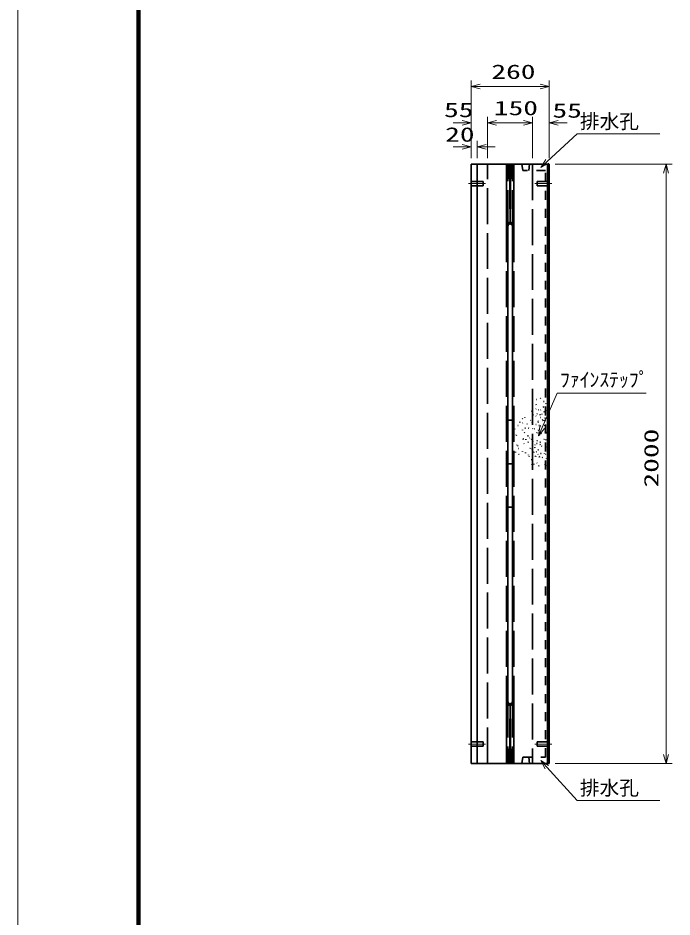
# Model space of a CAD drawing. Units: millimetres on the paper. Extents: x 0 to 841, y 0 to 594.
# Drawn here: x 0 to 109.1, y 279.5 to 429.5 of the extents above; entities that cross this region are included whole.
import ezdxf
from ezdxf.enums import TextEntityAlignment as Align

# ---------------------------------------------------------------- set-up
doc = ezdxf.new("R2010")
doc.units = ezdxf.units.MM
for name, pattern in [('DASHED', [7.5, 6, -1.5]), ('USER1', [18.5, 12, -1.5, 3.5, -1.5]), ('USER2', [3, 1.5, -1.5])]:
    doc.linetypes.add(name, pattern=pattern)
for name, color, linetype, lineweight in [('D-BMK（構造物基準線）', 2, 'USER1', 18), ('D-STR-DIM（寸法）', 7, 'Continuous', 13), ('D-STR-HTXT（WS-旗）', 7, 'Continuous', 13), ('D-STR-HTXT（旗上げ）', 7, 'Continuous', 13), ('D-STR（構造物WS）', 1, 'Continuous', 35), ('D-STR（構造物）', 1, 'Continuous', 35), ('D-TTL-LINE（区切線）', 7, 'Continuous', 18), ('D-TTL（外枠）', 2, 'Continuous', 140)]:
    doc.layers.add(name, color=color, linetype=linetype, lineweight=lineweight)
doc.styles.add('ＭＳ ゴシック', font='')
doc.styles.get('ＭＳ ゴシック').set_extended_font_data('MS Gothic')

# ---------------------------------------------------------------- blocks, each defined once
blk = doc.blocks.new('_Open30')
at = {"color": 7, "linetype": 'Continuous', "lineweight": 13}
for p, q in [((-1, 0.2679), (0, 0)), ((0, 0), (-1, -0.2679)), ((0, 0), (-1, 0))]:
    blk.add_line(p, q, dxfattribs=at)

msp = doc.modelspace()

# ---------------------------------------------------------------- linework, layer by layer
at = {"layer": 'D-BMK（構造物基準線）'}
for p, q in [((75.114, 401.865), (77.963, 401.865)), ((89.038, 401.865), (86.188, 401.865)), ((75.114, 308.365), (77.963, 308.365)), ((89.038, 308.365), (86.188, 308.365))]:
    msp.add_line(p, q, dxfattribs=at)
at = {"layer": 'D-STR-DIM（寸法）'}
for p, q in [((75.576, 413.011), (75.576, 419.062)), ((88.576, 413.011), (88.576, 419.062)), ((77.076, 418.062), (87.076, 418.062)), ((75.576, 406.115), (75.576, 413.011)), ((78.326, 406.166), (78.326, 413.011)), ((78.326, 406.115), (78.326, 413.011)), ((85.826, 406.115), (85.826, 413.011)), ((85.826, 406.151), (85.826, 413.011)), ((88.576, 406.085), (88.576, 413.011)), ((74.076, 412.011), (72.576, 412.011)), ((79.826, 412.011), (81.326, 412.011)), ((79.826, 412.011), (84.326, 412.011)), ((84.326, 412.011), (82.826, 412.011)), ((90.076, 412.011), (91.576, 412.011)), ((89.576, 405.115), (109.079, 405.115)), ((108.079, 306.615), (108.079, 403.615)), ((89.576, 305.115), (109.079, 305.115))]:
    msp.add_line(p, q, dxfattribs=at)
at = {"layer": 'D-STR-HTXT（WS-旗）'}
for points in [[(107.03, 410.161), (93.241, 410.161), (88.283, 405.572)], [(107.03, 298.966), (93.241, 298.966), (88.194, 304.499)]]:
    msp.add_lwpolyline(points, dxfattribs=at)
at = {"layer": 'D-STR-HTXT（旗上げ）'}
for p, q in [((74.076, 407.998), (72.576, 407.998)), ((75.576, 406.115), (75.576, 408.998)), ((76.576, 406.115), (76.576, 408.998)), ((78.076, 407.998), (79.576, 407.998))]:
    msp.add_line(p, q, dxfattribs=at)
msp.add_lwpolyline([(104.748, 366.903), (89.918, 366.903), (87.419, 361.152)], dxfattribs=at)
at = {"layer": 'D-STR（構造物WS）', "linetype": 'USER2'}
for p, q in [((84.193, 404.065), (84.054, 405.115)), ((85.326, 405.115), (85.197, 404.065)), ((88.001, 404.065), (84.193, 404.065)), ((88.001, 306.165), (88.001, 404.065)), ((84.054, 305.115), (84.193, 306.165)), ((84.193, 306.165), (88.001, 306.165)), ((85.326, 305.115), (85.197, 306.165))]:
    msp.add_line(p, q, dxfattribs=at)
at = {"layer": 'D-STR（構造物）'}
for p, q in [((75.576, 305.115), (75.576, 405.115)), ((75.576, 405.115), (88.576, 405.115)), ((76.576, 305.115), (76.576, 405.115)), ((81.451, 394.766), (81.451, 405.115)), ((81.451, 394.766), (81.451, 405.115)), ((81.951, 405.115), (82.076, 395.141)), ((82.201, 405.115), (82.076, 395.141)), ((82.701, 394.766), (82.701, 405.115)), ((88.326, 405.115), (88.326, 305.115)), ((88.576, 405.115), (88.576, 305.115)), ((81.701, 394.766), (81.701, 315.463)), ((82.451, 394.766), (82.451, 315.463)), ((87.083, 366.022), (87.141, 366.07)), ((87.141, 366.07), (87.189, 366.012)), ((86.344, 364.992), (86.397, 364.939)), ((86.397, 364.939), (86.45, 364.992)), ((86.458, 365.846), (86.53, 365.827)), ((87.642, 364.583), (87.57, 364.564)), ((87.623, 364.656), (87.642, 364.583)), ((87.659, 365.516), (87.734, 365.516)), ((88.006, 365.131), (88.059, 365.184)), ((88.059, 365.184), (88.112, 365.131)), ((85.689, 363.856), (85.683, 363.93)), ((85.978, 363.258), (85.907, 363.283)), ((86.437, 364.269), (86.372, 364.232)), ((86.39, 363.142), (86.422, 363.074)), ((86.607, 363.446), (86.546, 363.403)), ((86.607, 363.446), (86.65, 363.385)), ((86.824, 364.119), (86.75, 364.132)), ((87.041, 363.27), (87.102, 363.313)), ((87.102, 363.313), (87.145, 363.251)), ((87.163, 364.048), (87.188, 364.119)), ((87.371, 363.373), (87.439, 363.404)), ((87.76, 363.746), (87.773, 363.82)), ((87.773, 363.82), (87.846, 363.807)), ((87.954, 363.946), (88.016, 363.989)), ((88.016, 363.989), (88.059, 363.927)), ((82.701, 362.374), (81.451, 362.374)), ((83.362, 361.511), (83.437, 361.518)), ((83.672, 362.018), (83.691, 362.091)), ((84.144, 362.601), (84.091, 362.654)), ((84.12, 361.894), (84.184, 361.931)), ((84.144, 362.601), (84.197, 362.654)), ((84.56, 362.778), (84.523, 362.843)), ((84.936, 361.781), (84.91, 361.71)), ((85.525, 362.398), (85.468, 362.35)), ((85.71, 362.063), (85.772, 362.02)), ((85.772, 362.02), (85.729, 361.958)), ((86.353, 361.662), (86.428, 361.655)), ((86.718, 362.033), (86.793, 362.033)), ((86.737, 362.204), (86.724, 362.277)), ((86.962, 361.511), (86.889, 361.492)), ((87.149, 362.842), (87.075, 362.849)), ((87.493, 362.426), (87.445, 362.484)), ((87.604, 362.368), (87.543, 362.325)), ((87.647, 362.307), (87.604, 362.368)), ((87.805, 361.519), (87.879, 361.532)), ((87.896, 362.316), (87.822, 362.329)), ((87.879, 361.532), (87.892, 361.458)), ((87.883, 362.242), (87.896, 362.316)), ((87.887, 362.694), (87.924, 362.759)), ((87.924, 362.759), (87.989, 362.722)), ((82.884, 360.896), (82.89, 360.971)), ((84.138, 360.804), (84.17, 360.736)), ((84.413, 360.307), (84.47, 360.355)), ((84.47, 360.355), (84.519, 360.298)), ((84.627, 361.044), (84.553, 361.051)), ((85.187, 361.066), (85.119, 361.035)), ((85.187, 361.066), (85.155, 361.134)), ((85.875, 360.961), (85.826, 361.018)), ((86.127, 360.922), (86.062, 360.884)), ((86.089, 360.987), (86.127, 360.922)), ((86.567, 360.315), (86.53, 360.25)), ((86.731, 360.695), (86.803, 360.715)), ((86.803, 360.715), (86.784, 360.787)), ((87.124, 361.474), (87.185, 361.431)), ((87.185, 361.431), (87.142, 361.37)), ((87.245, 360.148), (87.183, 360.105)), ((87.245, 360.148), (87.288, 360.087)), ((87.935, 360.464), (87.861, 360.451)), ((87.948, 360.39), (87.935, 360.464)), ((88.177, 360.293), (88.116, 360.336)), ((88.134, 360.232), (88.177, 360.293)), ((83.102, 359.86), (83.134, 359.928)), ((84.24, 359.255), (84.24, 359.18)), ((84.315, 359.255), (84.24, 359.255)), ((84.376, 358.485), (84.447, 358.459)), ((84.708, 359.128), (84.688, 359.201)), ((84.988, 359.801), (85.063, 359.801)), ((85.09, 358.736), (85.022, 358.704)), ((85.063, 359.801), (85.063, 359.726)), ((85.122, 358.668), (85.09, 358.736)), ((85.389, 359.469), (85.336, 359.416)), ((85.668, 359.234), (85.61, 359.185)), ((85.668, 359.234), (85.716, 359.176)), ((85.853, 358.898), (85.914, 358.855)), ((85.914, 358.855), (85.871, 358.794)), ((86.57, 358.491), (86.496, 358.497)), ((86.558, 358.905), (86.615, 358.953)), ((86.615, 358.953), (86.567, 359.011)), ((86.99, 359.958), (86.977, 359.885)), ((87.124, 358.72), (87.052, 358.74)), ((87.105, 358.648), (87.124, 358.72)), ((87.685, 359.161), (87.747, 359.204)), ((87.747, 359.204), (87.79, 359.142)), ((88.038, 359.152), (88.025, 359.078)), ((82.96, 357.086), (82.992, 357.018)), ((83.195, 358.197), (83.175, 358.269)), ((83.379, 358.109), (83.314, 358.072)), ((83.379, 358.109), (83.416, 358.044)), ((83.503, 357.64), (83.556, 357.693)), ((84.119, 357.148), (84.139, 357.221)), ((84.639, 356.986), (84.646, 356.911)), ((85.421, 357.719), (85.353, 357.687)), ((85.453, 357.651), (85.421, 357.719)), ((85.699, 357.617), (85.673, 357.546)), ((86.041, 357.067), (85.969, 357.086)), ((86.022, 356.994), (86.041, 357.067)), ((86.193, 357.819), (86.121, 357.8)), ((86.248, 358.268), (86.173, 358.268)), ((86.174, 357.892), (86.193, 357.819)), ((86.462, 357.119), (86.409, 357.172)), ((86.409, 357.066), (86.462, 357.119)), ((86.718, 357.444), (86.793, 357.444)), ((87.104, 358.347), (87.032, 358.327)), ((87.123, 358.274), (87.104, 358.347)), ((87.29, 357.989), (87.348, 358.037)), ((87.348, 358.037), (87.3, 358.095)), ((88.044, 357.955), (88.037, 357.88)), ((83.483, 356.662), (83.54, 356.71)), ((83.54, 356.71), (83.589, 356.652)), ((85.165, 356.614), (85.165, 356.539)), ((85.281, 356.321), (85.228, 356.268)), ((85.71, 355.791), (85.635, 355.791)), ((85.71, 355.866), (85.71, 355.791)), ((86.264, 356.384), (86.207, 356.335)), ((86.264, 356.384), (86.216, 356.441)), ((86.354, 356.309), (86.354, 356.384)), ((86.778, 356.665), (86.71, 356.697)), ((86.886, 356.308), (86.96, 356.301)), ((86.96, 356.301), (86.954, 356.226)), ((87.231, 356.836), (87.158, 356.856)), ((87.231, 356.836), (87.211, 356.764)), ((87.454, 356.153), (87.396, 356.105)), ((87.406, 356.211), (87.454, 356.153)), ((87.815, 356.834), (87.821, 356.909)), ((88.011, 356.681), (87.963, 356.739)), ((88.143, 355.996), (88.15, 356.071)), ((81.701, 355.115), (82.451, 355.115)), ((85.695, 355.012), (85.663, 354.944)), ((86.06, 355.028), (86.007, 355.081)), ((86.007, 354.975), (86.06, 355.028)), ((86.515, 355.288), (86.568, 355.235)), ((86.816, 354.813), (86.884, 354.781)), ((86.884, 354.781), (86.852, 354.713)), ((87.921, 354.95), (87.927, 355.025)), ((88.06, 354.749), (88.117, 354.797)), ((88.117, 354.797), (88.069, 354.855)), ((81.451, 347.856), (82.701, 347.856)), ((81.451, 315.463), (81.451, 305.115)), ((81.951, 305.115), (82.076, 315.088)), ((81.951, 305.115), (82.076, 315.088)), ((82.201, 305.115), (82.076, 315.088)), ((82.201, 305.115), (82.076, 315.088)), ((82.701, 315.463), (82.701, 305.115)), ((88.576, 305.115), (75.576, 305.115))]:
    msp.add_line(p, q, dxfattribs=at)
at = {"layer": 'D-STR（構造物）', "linetype": 'DASHED'}
for p, q in [((78.326, 305.115), (78.326, 405.115)), ((81.701, 394.766), (81.701, 405.115)), ((82.451, 394.766), (82.451, 405.115)), ((85.826, 405.115), (85.826, 305.115)), ((75.576, 402.215), (77.576, 402.215)), ((77.576, 401.515), (77.576, 402.215)), ((86.576, 401.515), (86.576, 402.215)), ((88.576, 402.215), (86.576, 402.215)), ((75.576, 401.515), (77.576, 401.515)), ((88.576, 401.515), (86.576, 401.515)), ((81.451, 394.766), (81.451, 315.463)), ((82.701, 394.766), (82.701, 315.463)), ((81.701, 315.463), (81.701, 305.115)), ((82.451, 315.463), (82.451, 305.115)), ((75.576, 308.715), (77.576, 308.715)), ((75.576, 308.015), (77.576, 308.015)), ((77.576, 308.715), (77.576, 308.015)), ((88.576, 308.715), (86.576, 308.715)), ((86.576, 308.715), (86.576, 308.015)), ((88.576, 308.015), (86.576, 308.015))]:
    msp.add_line(p, q, dxfattribs=at)
for centre, start, end in [((82.076, 394.766), 0, 180), ((82.076, 315.463), 180, 0)]:
    msp.add_arc(centre, 0.625, start, end, dxfattribs=at)
at = {"layer": 'D-STR（構造物）'}
for centre, start, end in [((82.076, 394.766), 0, 180), ((82.076, 315.463), 180, 0)]:
    msp.add_arc(centre, 0.375, start, end, dxfattribs=at)
at = {"layer": 'D-TTL-LINE（区切線）'}
msp.add_line((0, 594), (0, 0), dxfattribs=at)
at = {"layer": 'D-TTL（外枠）'}
msp.add_line((20.1, 573.9), (20.1, 20.1), dxfattribs=at)

# ---------------------------------------------------------------- block references
at = {"layer": 'D-STR-DIM（寸法）', "xscale": 1.5, "yscale": 1.5}
for p, rotation in [((75.576, 418.062), 180), ((78.326, 412.011), 180), ((78.326, 412.011), 180), ((88.576, 412.011), 180), ((108.079, 405.115), 90), ((108.079, 305.115), 270)]:
    msp.add_blockref('_Open30', p, dxfattribs=dict(at, rotation=rotation))
for p in [(88.576, 418.062), (75.576, 412.011), (85.826, 412.011), (85.826, 412.011)]:
    msp.add_blockref('_Open30', p, dxfattribs=at)
at = {"layer": 'D-STR-HTXT（WS-旗）', "xscale": 1.5, "yscale": 1.5}
for p, rotation in [((87.183, 404.553), 222.78711), ((87.183, 305.607), 132.37661)]:
    msp.add_blockref('_Open30', p, dxfattribs=dict(at, rotation=rotation))
at = {"layer": 'D-STR-HTXT（旗上げ）', "xscale": 1.5, "yscale": 1.5}
msp.add_blockref('_Open30', (75.576, 407.998), dxfattribs=at)
for p, rotation in [((76.576, 407.998), 180), ((86.821, 359.776), 246.50838)]:
    msp.add_blockref('_Open30', p, dxfattribs=dict(at, rotation=rotation))

# ---------------------------------------------------------------- texts
at = {"layer": 'D-STR-DIM（寸法）', "style": 'ＭＳ ゴシック', "width": 1.5}
for s, p in [('260', (78.951, 418.599)), ('150', (79.367, 412.549)), ('55', (71.056, 412.23)), ('55', (89.14, 412.135))]:
    msp.add_text(s, height=2.405, dxfattribs=at).set_placement(p, align=Align.BOTTOM_LEFT)
msp.add_text('2000', height=2.405, rotation=90, dxfattribs=at).set_placement((107.542, 351.156), align=Align.BOTTOM_LEFT)
at = {"layer": 'D-STR-HTXT（WS-旗）', "style": 'ＭＳ ゴシック'}
for p in [(93.722, 410.313), (93.722, 299.118)]:
    msp.add_text('排水孔', height=2.405, dxfattribs=at).set_placement(p, align=Align.BOTTOM_LEFT)
at = {"layer": 'D-STR-HTXT（旗上げ）', "style": 'ＭＳ ゴシック', "width": 1.5}
msp.add_text('20', height=2.405, dxfattribs=at).set_placement((71.243, 408.132), align=Align.BOTTOM_LEFT)
at = {"layer": 'D-STR-HTXT（旗上げ）', "style": 'ＭＳ ゴシック'}
msp.add_text('ﾌｧｲﾝｽﾃｯﾌﾟ', height=2.405, dxfattribs=at).set_placement((90.398, 367.228), align=Align.BOTTOM_LEFT)

doc.saveas('drawing.dxf')
